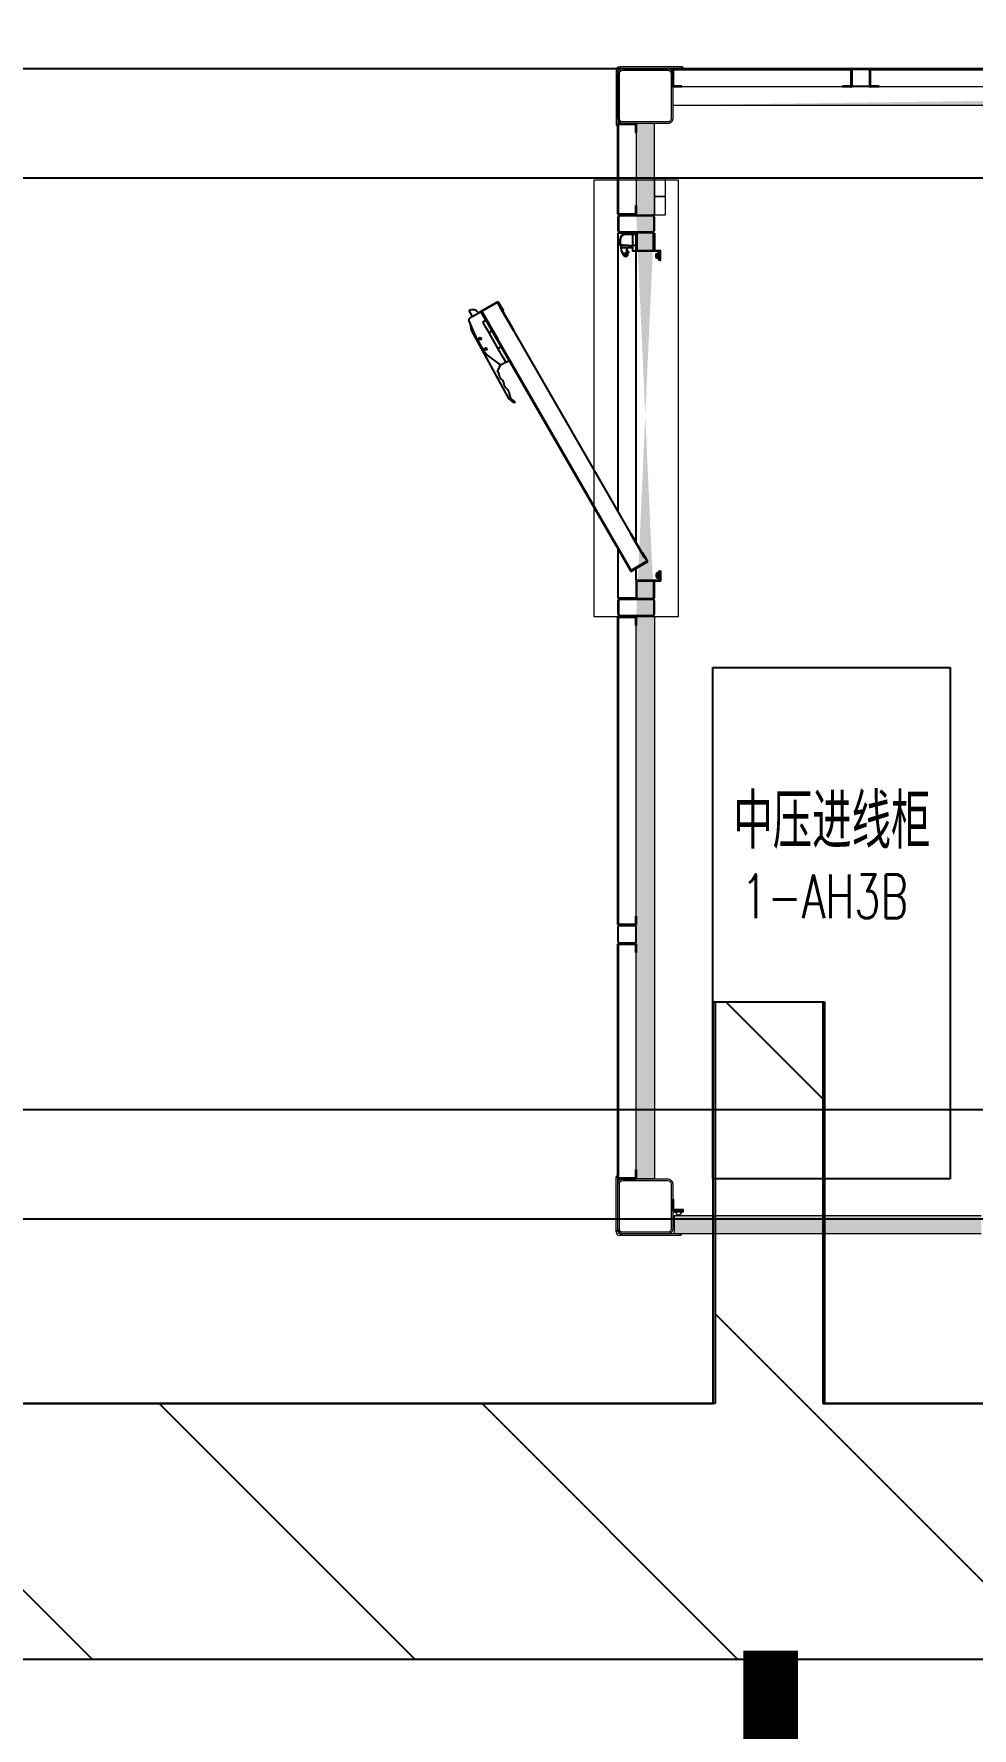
# Model space of a CAD drawing. Extents: x 758840 to 1108724, y -102573 to 143521.
# Drawn here: x 883163 to 885732, y 69139 to 73778 of the extents above; entities that cross this region are included whole.
import ezdxf
from ezdxf.xclip import XClip

# ---------------------------------------------------------------- set-up
doc = ezdxf.new("R2010")
doc.units = 0
doc.header["$LTSCALE"] = 1000
doc.header["$MEASUREMENT"] = 0
for name, color, linetype in [('02电气-设备', 255, 'Continuous'), ('02电气-设备基础', 252, 'Continuous'), ('HATCH', 4, 'Continuous'), ('LWIRE', 1, 'Continuous'), ('电缆沟', 2, 'Continuous'), ('空调标注', 3, 'Continuous'), ('钢盖板', 6, 'Continuous')]:
    doc.layers.add(name, color=color, linetype=linetype)
doc.layers.add('细实线', color=3, linetype='Continuous', lineweight=5)
doc.styles.get("Standard").update_dxf_attribs({"font": 'gbenor.shx', "bigfont": 'gbcbig.shx'})
doc.styles.add('电气文字', font='txtd.shx', dxfattribs={"width": 0.8, "height": 3.5, "bigfont": 'HZTXT.shx'})
pattern_1 = [(315, (-6392441.697, 4851832.664), (28.28427125, 28.28427125), [4.0142, -35.9858]), (315, (-6392462.887, 4851811.474), (28.28427125, 28.28427125), [4.0142, -35.9858]), (135, (-6392429.262, 4851806.713), (-28.28427125, -28.28427125), [4.0142, -35.9858]), (135, (-6392436.936, 4851799.04), (-28.28427125, -28.28427125), [4.0142, -35.9858]), (225, (-6392414.405, 4851812.48), (28.28427125, -28.28427125), [40.0194, 0.0194]), (180, (-6392423.72, 4851806.003), (-28.2842, 28.2842), [3.4144, -53.1542]), (161.56505, (-6392398.85, 4851834.288), (-28.284169758, 28.28429741), [2.244, -87.1988]), (161.56505, (-6392427.134, 4851806.003), (-28.284169758, 28.28429741), [2.244, -87.1988]), (198.43495, (-6392391.177, 4851835.707), (-28.28429741, 28.28416976), [4.488, -84.9548]), (198.43495, (-6392419.46, 4851807.422), (-28.28429741, 28.28416976), [4.488, -84.9548]), (108.43495, (-6392403.817, 4851837.835), (-28.28429741, 28.284169758), [21.3712, -68.0716]), (108.43495, (-6392432.101, 4851809.551), (-28.28429741, 28.284169758), [21.3712, -68.0716]), (161.56505, (-6392413.413, 4851860.948), (-28.284169758, 28.28429741), [2.244, -87.1988]), (161.56505, (-6392441.697, 4851832.664), (-28.284169758, 28.28429741), [2.244, -87.1988]), (180, (-6392443.826, 4851833.374), (-28.2842, 28.2842), [3.4144, -53.1542]), (198.43495, (-6392418.956, 4851861.658), (-28.28429741, 28.28416976), [4.488, -84.9548]), (198.43495, (-6392447.24, 4851833.374), (-28.28429741, 28.28416976), [4.488, -84.9548]), (90, (-6392463.597, 4851813.603), (-28.2842, 28.2842), [3.4144, -53.1542]), (108.43495, (-6392434.603, 4851839.759), (-28.28429741, 28.284169758), [2.244, -87.1988]), (108.43495, (-6392462.887, 4851811.474), (-28.28429741, 28.284169758), [2.244, -87.1988]), (71.56505, (-6392435.313, 4851845.3), (-28.28416976, 28.28429741), [4.488, -84.9548]), (71.56505, (-6392463.597, 4851817.017), (-28.28416976, 28.28429741), [4.488, -84.9548]), (161.56505, (-6392411.49, 4851830.162), (-28.284169758, 28.28429741), [21.3712, -68.0716]), (161.56505, (-6392439.774, 4851801.878), (-28.284169758, 28.28429741), [21.3712, -68.0716]), (90, (-6392436.226, 4851793.496), (-28.2842, 28.2842), [3.4144, -53.1542]), (108.43495, (-6392407.942, 4851825.195), (-28.28429741, 28.284169758), [2.244, -87.1988]), (108.43495, (-6392436.226, 4851796.91), (-28.28429741, 28.284169758), [2.244, -87.1988]), (71.56505, (-6392409.36, 4851817.523), (-28.28416976, 28.28429741), [4.488, -84.9548]), (71.56505, (-6392437.646, 4851789.24), (-28.28416976, 28.28429741), [4.488, -84.9548])]

# ---------------------------------------------------------------- blocks, each defined once
blk = doc.blocks.new('dfgfdgdf')
at = {"lineweight": 15}
h = blk.add_hatch(dxfattribs=at)
h.set_pattern_fill('ANSI35', color=2, scale=0.9)
h.set_pattern_definition([(45, (0, 0), (-4.041115254, 4.041115254), []), (45, (4.041, 0), (-4.041115254, 4.041115254), [7.14375, -1.42875, 0, -1.42875])])
h.paths.add_polyline_path([(1999348.3, 678429.3), (1999331.3, 678429.3, 1)])
blk.add_line((1999352.3, 678432.3), (1999327.3, 678432.3))
at = {"color": 0, "lineweight": 15}
for p, q in [((1999352.3, 678432.3), (1999327.3, 678432.3)), ((1999327.3, 678432.3), (1999327.3, 678429.3)), ((1999327.3, 678429.3), (1999352.3, 678429.3)), ((1999352.3, 678432.3), (1999352.3, 678429.3))]:
    blk.add_line(p, q, dxfattribs=at)
blk.add_arc((1999339.8, 678429.3), 8.49, 180, 360, dxfattribs=at)
blk = doc.blocks.new('332525')
at = {"color": 0, "lineweight": 15}
for p, q in [((1935718.8, 679933.7), (1935745.8, 679933.7)), ((1935718.8, 679930.7), (1935718.8, 679933.7)), ((1935748.8, 679930.7), (1935718.8, 679930.7)), ((1935745.8, 679933.7), (1935745.8, 679960.7)), ((1935745.8, 679960.7), (1935748.8, 679960.7)), ((1935748.8, 679930.7), (1935745.8, 679930.7)), ((1935748.8, 679960.7), (1935748.8, 679930.7)), ((1935748.8, 679933.7), (1935748.8, 679930.7))]:
    blk.add_line(p, q, dxfattribs=at)
blk = doc.blocks.new('BD4-PAL0101-LVPM-04')
at = {"ltscale": 5}
h = blk.add_hatch(dxfattribs=at)
h.set_pattern_fill('隔热材料01', color=8, scale=80, angle=45)
h.set_pattern_definition(pattern_1)
edge = h.paths.add_edge_path()
edge.add_line((1945353.1, 716073.1), (1945353.1, 716023.1))
edge.add_line((1945343.1, 716023.1), (1945343.1, 716073.1))
edge.add_line((1945123.1, 716073.1), (1944307.1, 716073.1))
edge.add_line((1944307.1, 716023.1), (1945123.1, 716023.1))
edge.add_line((1944207.1, 716073.1), (1942443.1, 716073.1))
edge.add_line((1942443.1, 716023.1), (1944207.1, 716023.1))
edge.add_line((1940793.1, 716073.1), (1935597.1, 716073.1))
edge.add_line((1935597.1, 716023.1), (1940793.1, 716023.1))
edge.add_line((1935497.1, 716073.1), (1931947.1, 716073.1))
edge.add_line((1931947.1, 716023.1), (1935497.1, 716023.1))
edge = h.paths.add_edge_path(flags=17)
edge.add_line((1935597.1, 716073.1), (1935597.1, 716023.1))
edge.add_line((1935497.1, 716023.1), (1935497.1, 716073.1))
edge.add_line((1940793.1, 716023.1), (1940793.1, 716073.1))
edge.add_line((1942443.1, 716073.1), (1942443.1, 716023.1))
edge.add_line((1945123.1, 716023.1), (1945123.1, 716073.1))
edge.add_line((1931947.1, 716073.1), (1931947.1, 716023.1))
h = blk.add_hatch(dxfattribs=at)
h.set_pattern_fill('隔热材料01', color=8, scale=80, angle=45)
h.set_pattern_definition(pattern_1)
edge = h.paths.add_edge_path()
edge.add_line((1931897.1, 715723.1), (1931897.1, 715973.1))
edge.add_line((1931847.1, 715973.1), (1931847.1, 715723.1))
edge.add_line((1931897.1, 714623.1), (1931897.1, 713083.1))
edge.add_line((1931847.1, 713083.1), (1931847.1, 714623.1))
h = blk.add_hatch(dxfattribs=at)
h.set_pattern_fill('隔热材料01', color=8, scale=80, angle=45)
h.set_pattern_definition(pattern_1)
h.paths.add_polyline_path([(1944777.6, 712983.1), (1944212.1, 712983.1), (1944212.1, 712933.1), (1944777.6, 712933.1)])
h.paths.add_polyline_path([(1945348.1, 712983.1), (1944782.6, 712983.1), (1944782.6, 712933.1), (1945348.1, 712933.1)])
h.paths.add_polyline_path([(1943209.6, 712933.1), (1944102.1, 712933.1), (1944102.1, 712983.1), (1943209.6, 712983.1)])
h.paths.add_polyline_path([(1942312.1, 712933.1), (1943204.6, 712933.1), (1943204.6, 712983.1), (1942312.1, 712983.1)])
h.paths.add_polyline_path([(1942202.1, 712983.1), (1941309.6, 712983.1), (1941309.6, 712933.1), (1942202.1, 712933.1)])
h.paths.add_polyline_path([(1941304.6, 712933.1), (1941304.6, 712983.1), (1940412.1, 712983.1), (1940412.1, 712933.1)])
h.paths.add_polyline_path([(1939209.6, 712933.1), (1940302.1, 712933.1), (1940302.1, 712983.1), (1939209.6, 712983.1)])
h.paths.add_polyline_path([(1939204.6, 712933.1), (1939204.6, 712983.1), (1938112.1, 712983.1), (1938112.1, 712933.1)])
h.paths.add_polyline_path([(1936804.6, 712933.1), (1938002.1, 712933.1), (1938002.1, 712983.1), (1936804.6, 712983.1)])
h.paths.add_polyline_path([(1936799.6, 712933.1), (1936799.6, 712983.1), (1935602.1, 712983.1), (1935602.1, 712933.1)])
h.paths.add_polyline_path([(1934199.6, 712933.1), (1935492.1, 712933.1), (1935492.1, 712983.1), (1934199.6, 712983.1)])
h.paths.add_polyline_path([(1934194.6, 712933.1), (1934194.6, 712983.1), (1932902.1, 712983.1), (1932902.1, 712933.1)])
h.paths.add_polyline_path([(1932792.1, 712933.1), (1931952.1, 712933.1), (1931952.1, 712983.1), (1932792.1, 712983.1)])
at = {"layer": 'HATCH'}
h = blk.add_hatch(dxfattribs=at)
h.set_pattern_fill('ANSI32', color=256, angle=60)
h.set_pattern_definition([(105, (1634038.448, -347626.31), (-9.200443495, -2.465251405), []), (105, (1634040.693, -347622.422), (-9.200443495, -2.465251405), [])])
h.paths.add_polyline_path([(1931467.6, 715483.1), (1931424.3, 715458.1), (1931468, 715382.4), (1931466.6, 715380.8), (1931421.6, 715458.8), (1931468.3, 715485.8), (1931483.3, 715459.8), (1931481.6, 715458.8), (1931474.6, 715471)])
h = blk.add_hatch(dxfattribs=at)
h.set_pattern_fill('ISO02W100', color=256, scale=0.5, angle=150)
h.set_pattern_definition([(150, (1634038.4478, -347626.3102), (-1.25, -2.1650635095), [6, -1.5])])
h.paths.add_polyline_path([(1931474.6, 715471), (1931481.6, 715458.8), (1931511.6, 715406.8), (1931510.8, 715406.3), (1931473.7, 715470.5)])
h = blk.add_hatch(dxfattribs=at)
h.set_pattern_fill('ANSI32', color=256)
h.set_pattern_definition([(45, (-1083125.269, -267631.145), (-6.73519209, 6.73519209), []), (45, (-1083120.779, -267631.145), (-6.73519209, 6.73519209), [])])
h.paths.add_polyline_path([(1931876.4, 714774.4), (1931833.1, 714749.4), (1931789.4, 714825.1), (1931787.4, 714824.7), (1931832.4, 714746.7), (1931879.2, 714773.7), (1931864.2, 714799.6), (1931862.4, 714798.6), (1931869.4, 714786.5)])
h = blk.add_hatch(dxfattribs=at)
h.set_pattern_fill('ISO02W100', color=256, scale=0.5, angle=90)
h.set_pattern_definition([(90, (-1083125.269, -267631.145), (-2.5, 2e-16), [6, -1.5])])
h.paths.add_polyline_path([(1931869.4, 714786.5), (1931862.4, 714798.6), (1931832.4, 714850.7), (1931831.5, 714850.2), (1931868.6, 714786)])
at = {"linetype": 'ByBlock', "lineweight": 15}
for p, q in [((1931792.1, 716118.1), (1931792.1, 715969.1)), ((1931797.1, 716116.1), (1931792.1, 716116.1)), ((1931973.1, 716128.1), (1931802.1, 716128.1)), ((1931804.1, 716123.1), (1931976.1, 716123.1)), ((1931973.1, 716123.1), (1931973.1, 716128.1)), ((1931797.1, 715969.1), (1931792.1, 715969.1)), ((1931795.1, 715966.1), (1931797.1, 715966.1)), ((1931897.1, 714623.1), (1931797.1, 714623.1)), ((1931795.1, 713092.1), (1931797.1, 713092.1)), ((1931792.1, 712938.1), (1931792.1, 713089.1)), ((1931797.1, 713089.1), (1931792.1, 713089.1)), ((1931952.1, 712983.1), (1932792.1, 712983.1)), ((1931952.1, 712933.1), (1931952.1, 712983.1)), ((1931797.1, 712940.1), (1931792.1, 712940.1)), ((1931967.1, 712928.1), (1931802.1, 712928.1)), ((1931804.1, 712933.1), (1931804.1, 712928.1)), ((1932792.1, 712933.1), (1931952.1, 712933.1)), ((1931967.1, 712933.1), (1931967.1, 712928.1))]:
    blk.add_line(p, q, dxfattribs=at)
at = {"linetype": 'Continuous', "lineweight": 25}
for p, q in [((1931947.1, 716120.9), (1931947.1, 716075.3)), ((1931947.1, 716075.3), (1931947.1, 716120.9)), ((1931949.1, 716075.3), (1931949.1, 716120.9)), ((1931949.3, 716123.1), (1932434.9, 716123.1)), ((1931949.3, 716121.1), (1932434.9, 716121.1)), ((1932435.1, 716120.9), (1932435.1, 716075.3)), ((1932437.1, 716120.9), (1932437.1, 716075.3)), ((1932487.1, 716120.9), (1932487.1, 716075.3)), ((1932487.1, 716075.3), (1932487.1, 716120.9)), ((1932489.1, 716075.3), (1932489.1, 716120.9)), ((1932489.3, 716123.1), (1932944.9, 716123.1)), ((1932489.3, 716121.1), (1932944.9, 716121.1)), ((1931972.1, 716075.1), (1931949.3, 716075.1)), ((1931972.1, 716073.1), (1931949.3, 716073.1)), ((1931972.1, 716075.1), (1931972.1, 716073.1)), ((1932434.9, 716075.1), (1932412.1, 716075.1)), ((1932412.1, 716075.1), (1932412.1, 716073.1)), ((1932434.9, 716073.1), (1932412.1, 716073.1)), ((1932512.1, 716075.1), (1932489.3, 716075.1)), ((1932512.1, 716073.1), (1932489.3, 716073.1)), ((1932512.1, 716075.1), (1932512.1, 716073.1)), ((1931797.1, 715725.3), (1931797.1, 715970.9)), ((1931799.1, 715725.3), (1931799.1, 715970.9)), ((1931799.3, 715973.1), (1931844.9, 715973.1)), ((1931799.3, 715971.1), (1931844.9, 715971.1)), ((1931845.1, 715970.9), (1931845.1, 715948.1)), ((1931847.1, 715970.9), (1931847.1, 715948.1)), ((1931845.1, 715948.1), (1931847.1, 715948.1)), ((1931845.1, 715748.1), (1931847.1, 715748.1)), ((1931845.1, 715748.1), (1931845.1, 715725.3)), ((1931847.1, 715748.1), (1931847.1, 715725.3)), ((1931844.9, 715725.1), (1931799.3, 715725.1)), ((1931799.3, 715723.1), (1931844.9, 715723.1)), ((1931844.9, 715723.1), (1931799.3, 715723.1)), ((1931388.9, 715460.5), (1931398.3, 715444.3)), ((1931421.6, 715458.8), (1931415.2, 715454.8)), ((1931421.6, 715458.8), (1931422, 715458)), ((1931422, 715458), (1931422.1, 715458)), ((1931435.7, 715434.4), (1931422.1, 715458)), ((1931407.6, 715389.4), (1931388.8, 715434.4)), ((1931390.3, 715439.3), (1931398.3, 715444.3)), ((1931395.1, 715411.9), (1931393, 715424.3)), ((1931432.8, 715419.3), (1931427.7, 715428.3)), ((1931427.9, 715429.9), (1931435.7, 715434.4)), ((1931434.4, 715416.6), (1931432.8, 715419.3)), ((1931443.2, 715401.3), (1931434.4, 715416.6)), ((1931435.7, 715434.4), (1931441.1, 715424.9)), ((1931441.1, 715424.9), (1931443, 715421.6)), ((1931443, 715421.6), (1931452.4, 715405.4)), ((1931497.3, 715221.9), (1931397.2, 715405.4)), ((1931398.8, 715402.6), (1931398.6, 715402.5)), ((1931407, 715387.1), (1931407.2, 715387.2)), ((1931431.4, 715347.7), (1931409.3, 715386)), ((1931469.2, 715356.2), (1931443.2, 715401.3)), ((1931444.6, 715400.9), (1931452.4, 715405.4)), ((1931452.4, 715405.4), (1931477.4, 715362.1)), ((1931475.9, 715312.1), (1931436.7, 715341.8)), ((1931483, 715332.3), (1931469.2, 715356.2)), ((1931469.6, 715357.6), (1931477.4, 715362.1)), ((1931490.6, 715319.9), (1931476.9, 715312.6)), ((1931477.4, 715362.1), (1931491.7, 715337.3)), ((1931484.6, 715329.7), (1931483, 715332.3)), ((1931489.8, 715320.5), (1931484.6, 715329.7)), ((1931491.4, 715319.9), (1931499.1, 715324.4)), ((1931491.7, 715337.3), (1931493.6, 715334)), ((1931493.6, 715334), (1931499.1, 715324.4)), ((1931474.1, 715309.7), (1931467.6, 715295.6)), ((1931471.1, 715289.2), (1931467.6, 715295.6)), ((1931474, 715312.3), (1931472.9, 715314.3)), ((1931506.4, 715212.6), (1931512.7, 715208.9)), ((1931510.9, 715214.7), (1931515.5, 715210.4)), ((1931512.7, 715208.9), (1931515.5, 715210.4)), ((1931799.3, 714623.1), (1931844.9, 714623.1)), ((1931797.1, 713780.3), (1931797.1, 714620.9)), ((1931799.1, 713780.3), (1931799.1, 714620.9)), ((1931799.3, 714621.1), (1931844.9, 714621.1)), ((1931845.1, 714620.9), (1931845.1, 714598.1)), ((1931845.1, 714598.1), (1931847.1, 714598.1)), ((1931847.1, 714620.9), (1931847.1, 714598.1)), ((1931845.1, 713803.1), (1931847.1, 713803.1)), ((1931845.1, 713803.1), (1931845.1, 713780.3)), ((1931847.1, 713803.1), (1931847.1, 713780.3)), ((1931844.9, 713780.1), (1931799.3, 713780.1)), ((1931799.3, 713778.1), (1931844.9, 713778.1)), ((1931844.9, 713778.1), (1931799.3, 713778.1)), ((1931797.1, 713085.3), (1931797.1, 713725.9)), ((1931799.1, 713085.3), (1931799.1, 713725.9)), ((1931799.3, 713728.1), (1931844.9, 713728.1)), ((1931799.3, 713726.1), (1931844.9, 713726.1)), ((1931845.1, 713725.9), (1931845.1, 713703.1)), ((1931845.1, 713703.1), (1931847.1, 713703.1)), ((1931847.1, 713725.9), (1931847.1, 713703.1)), ((1931845.1, 713108.1), (1931847.1, 713108.1)), ((1931845.1, 713108.1), (1931845.1, 713085.3)), ((1931847.1, 713108.1), (1931847.1, 713085.3)), ((1931844.9, 713085.1), (1931799.3, 713085.1)), ((1931799.3, 713083.1), (1931844.9, 713083.1)), ((1931844.9, 713083.1), (1931799.3, 713083.1))]:
    blk.add_line(p, q, dxfattribs=at)
at = {"lineweight": 15}
for p, q in [((1935497.1, 716073.1), (1931947.1, 716073.1)), ((1931947.1, 716073.1), (1931947.1, 716023.1)), ((1931947.1, 716023.1), (1935497.1, 716023.1)), ((1931897.1, 715973.1), (1931847.1, 715973.1)), ((1931847.1, 715973.1), (1931847.1, 715723.1)), ((1931897.1, 715723.1), (1931897.1, 715973.1)), ((1931963.3, 715817.6), (1931730.8, 715817.6)), ((1931730.8, 715817.6), (1931730.8, 714623.1)), ((1931963.3, 714623.1), (1931963.3, 715817.6)), ((1931847.1, 715723.1), (1931897.1, 715723.1)), ((1931847, 715673.1), (1931847, 715623.1)), ((1931850, 715673.1), (1931850, 715626.1)), ((1931847, 715623.1), (1931912, 715623.1)), ((1931850, 715626.1), (1931915, 715626.1)), ((1931912, 715623.1), (1931912, 715598.1)), ((1931912, 715598.1), (1931915, 715598.1)), ((1931915, 715598.1), (1931915, 715626.1)), ((1931847, 714673.1), (1931847, 714723.1)), ((1931847, 714723.1), (1931912, 714723.1)), ((1931850, 714673.1), (1931850, 714720.1)), ((1931850, 714720.1), (1931915, 714720.1)), ((1931912, 714723.1), (1931912, 714748.1)), ((1931912, 714748.1), (1931915, 714748.1)), ((1931915, 714748.1), (1931915, 714720.1)), ((1931730.8, 714623.1), (1931963.3, 714623.1)), ((1931847.1, 713083.1), (1931847.1, 714623.1)), ((1931847.1, 714623.1), (1931897.1, 714623.1)), ((1931897.1, 714623.1), (1931897.1, 713083.1)), ((1931797.1, 712940.1), (1931797.1, 713092.1)), ((1931897.1, 713083.1), (1931847.1, 713083.1)), ((1931947.1, 712996.6), (1931974.1, 712996.6)), ((1931974.1, 712996.6), (1931947.1, 712996.6)), ((1931947.1, 712996.6), (1931947.1, 712993.6)), ((1931947.1, 712993.6), (1931977.1, 712993.6)), ((1931977.1, 712993.6), (1931977.1, 712996.6))]:
    blk.add_line(p, q, dxfattribs=at)
at = {"lineweight": -3}
for p, q in [((1931847, 715673.1), (1931797, 715673.1)), ((1931797, 715673.1), (1931797, 714912)), ((1931847, 714823.4), (1931847, 715623.1)), ((1931797, 714808), (1931797, 714673.1)), ((1931847, 714723.1), (1931847, 714755.1)), ((1931847, 714673.1), (1931797.1, 714673.1))]:
    blk.add_line(p, q, dxfattribs=at)
at = {"linetype": 'Continuous'}
for p, q in [((1931803.5, 715639.6), (1931803.5, 715656.1)), ((1931803.5, 715656.1), (1931804, 715656.1)), ((1931804, 715639.6), (1931804, 715656.1)), ((1931817.5, 715670.1), (1931817.5, 715669.6)), ((1931817.5, 715670.1), (1931847, 715670.1)), ((1931817.5, 715669.6), (1931837.5, 715669.6)), ((1931837, 715670.1), (1931837, 715634.8)), ((1931837.5, 715623.6), (1931837.5, 715669.5)), ((1931838, 715670.1), (1931838, 715669.8)), ((1931838, 715623.1), (1931838, 715669.8)), ((1931838, 715669.8), (1931847, 715669.8)), ((1931847, 715623.1), (1931847, 715670.1)), ((1931803.5, 715639.6), (1931804, 715639.6)), ((1931804, 715639.1), (1931804, 715639.6)), ((1931805.1, 715639.1), (1931805.1, 715632.2)), ((1931837.4, 715632.2), (1931805.1, 715632.2)), ((1931805.6, 715632.5), (1931805.6, 715639.1)), ((1931829.9, 715632.7), (1931813.3, 715632.7)), ((1931816.3, 715612.7), (1931816, 715612.3)), ((1931821.7, 715615.7), (1931821.7, 715632.2)), ((1931821.7, 715615.7), (1931822.2, 715615.7)), ((1931822.2, 715615.7), (1931822.2, 715632.7)), ((1931832.3, 715637.8), (1931832.2, 715637.3)), ((1931837.5, 715634.8), (1931837, 715634.8)), ((1931838, 715639.4), (1931847, 715639.4)), ((1931847, 715623.1), (1931838, 715623.1))]:
    blk.add_line(p, q, dxfattribs=at)
for p, q in [((1931848.5, 715673.1), (1931847, 715673.1)), ((1931421.6, 715458.8), (1931468.3, 715485.8)), ((1931466.6, 715380.8), (1931421.6, 715458.8)), ((1931499.1, 715324.4), (1931421.6, 715458.8)), ((1931467.6, 715483.1), (1931424.3, 715458.1)), ((1931424.3, 715458.1), (1931468, 715382.4)), ((1931481.6, 715458.8), (1931467.6, 715483.1)), ((1931468.3, 715485.8), (1931483.3, 715459.8)), ((1931836.1, 714844.2), (1931474.6, 715471)), ((1931483.3, 715459.8), (1931481.6, 715458.8)), ((1931466.6, 715380.8), (1931468, 715382.4)), ((1931466.6, 715380.8), (1931791.1, 714818.2)), ((1931792.8, 714819.2), (1931468, 715382.4)), ((1931510.8, 715406.3), (1931511.6, 715406.8)), ((1931510.8, 715406.3), (1931835.3, 714843.7)), ((1931787.4, 714824.7), (1931789.4, 714825.1)), ((1931787.4, 714824.7), (1931789.4, 714825.1)), ((1931787.4, 714824.7), (1931832.4, 714746.7)), ((1931833.1, 714749.4), (1931789.4, 714825.1)), ((1931831.5, 714850.2), (1931832.4, 714850.7)), ((1931831.5, 714850.2), (1931832.4, 714850.7)), ((1931832.4, 714746.7), (1931879.2, 714773.7)), ((1931876.4, 714774.4), (1931833.1, 714749.4)), ((1931864.2, 714799.6), (1931862.4, 714798.6)), ((1931862.4, 714798.6), (1931876.4, 714774.4)), ((1931879.2, 714773.7), (1931864.2, 714799.6)), ((1931850, 714673.1), (1931847, 714673.1))]:
    blk.add_line(p, q)
at = {"linetype": 'Continuous', "lineweight": 15}
for p, q in [((1931874.6, 714622.6), (1931874.6, 714622.6)), ((1931896.8, 714577.7), (1931896.8, 714577.7)), ((1931848.2, 713764.1), (1931848.2, 713764.1)), ((1932764.2, 712934.1), (1932764.2, 712934.1))]:
    blk.add_line(p, q, dxfattribs=at)
at = {"lineweight": 15}
for points in [[(1931927.1, 715823.1), (1931897.1, 715823.1), (1931897.1, 715773.1), (1931927.1, 715773.1)], [(1931927.1, 715773.1), (1931897.1, 715773.1), (1931897.1, 715723.1), (1931927.1, 715723.1)]]:
    blk.add_lwpolyline(points, close=True, dxfattribs=at)
for points in [[(1931897, 715673.1), (1931897, 715626.1), (1931894.3, 715626.1), (1931894.3, 715673.1)], [(1931897, 714673.1), (1931897, 714720.1), (1931894.3, 714720.1), (1931894.3, 714673.1)]]:
    blk.add_lwpolyline(points, close=True)
at = {"linetype": 'Continuous', "lineweight": 25, "flags": 128}
for points in [[(1931398.3, 715444.3), (1931398.4, 715444.3), (1931398.7, 715444.5), (1931399.2, 715444.8), (1931399.9, 715445.2), (1931400.8, 715445.7), (1931401.8, 715446.3), (1931403.1, 715447), (1931404.4, 715447.8), (1931406, 715448.7), (1931407.7, 715449.7), (1931409.5, 715450.7), (1931411.4, 715451.8), (1931413.4, 715453), (1931415.5, 715454.2), (1931417.6, 715455.4), (1931419.8, 715456.7), (1931422, 715458)], [(1931407, 715387.1), (1931406.9, 715387.2), (1931406.8, 715387.6), (1931406.5, 715388.1), (1931406.1, 715388.8), (1931405.6, 715389.6), (1931405.1, 715390.6), (1931404.5, 715391.7), (1931403.8, 715392.9), (1931403.1, 715394.2), (1931402.4, 715395.5), (1931401.8, 715396.7), (1931401.1, 715397.9), (1931400.5, 715399), (1931399.9, 715400), (1931399.5, 715400.9), (1931399.1, 715401.6), (1931398.8, 715402.1), (1931398.7, 715402.4), (1931398.6, 715402.5), (1931398.6, 715402.5)], [(1931476.9, 715312.6), (1931476.7, 715312.5), (1931476.5, 715312.4), (1931476.4, 715312.3), (1931476.2, 715312.2), (1931476.1, 715312.1), (1931476, 715312.1), (1931476, 715312.1), (1931475.9, 715312.1)]]:
    blk.add_lwpolyline(points, dxfattribs=at)
for points in [[(1931511.6, 715406.8), (1931474.6, 715471), (1931473.7, 715470.5), (1931510.8, 715406.3)], [(1931832.4, 714850.7), (1931869.4, 714786.5), (1931868.6, 714786), (1931831.5, 714850.2)]]:
    blk.add_lwpolyline(points)
at = {"linetype": 'Continuous'}
for radius in [3.25, 1.75]:
    blk.add_circle((1931818.1, 715615.7), radius, dxfattribs=at)
blk.add_circle((1931824.6, 715621.4), 1.99)
at = {"linetype": 'Continuous', "lineweight": 25}
for centre in [(1931419.2, 715383.6), (1931435.2, 715355.8)]:
    blk.add_circle(centre, 3, dxfattribs=at)
at = {"linetype": 'ByBlock', "lineweight": 15}
for centre, radius, start, end in [((1931802.1, 716118.1), 10, 90, 180), ((1931804.1, 716116.1), 7, 90, 180), ((1931973.1, 716125.1), 3, 0, 90), ((1931795.1, 715969.1), 3, 180, 270), ((1931795.1, 713089.1), 3, 90, 180), ((1931802.1, 712938.1), 10, 180, 270), ((1931804.1, 712940.1), 7, 180, 270), ((1931967.1, 712931.1), 3, 270, 0)]:
    blk.add_arc(centre, radius, start, end, dxfattribs=at)
at = {"linetype": 'Continuous', "lineweight": 25}
for centre, radius, start, end in [((1931949.3, 716120.9), 2.2, 90, 180), ((1931949.3, 716120.9), 0.2, 90, 180), ((1932434.9, 716120.9), 2.2, 0, 90), ((1932434.9, 716120.9), 0.2, 0, 90), ((1932489.3, 716120.9), 2.2, 90, 180), ((1932489.3, 716120.9), 0.2, 90, 180), ((1931949.3, 716075.3), 2.2, 180, 270), ((1931949.3, 716075.3), 0.2, 180, 270), ((1932434.9, 716075.3), 0.2, 270, 0), ((1932434.9, 716075.3), 2.2, 270, 0), ((1932489.3, 716075.3), 2.2, 180, 270), ((1932489.3, 716075.3), 0.2, 180, 270), ((1931799.3, 715970.9), 2.2, 90, 180), ((1931799.3, 715970.9), 0.2, 90, 180), ((1931844.9, 715970.9), 2.2, 0, 90), ((1931844.9, 715970.9), 0.2, 0, 90), ((1931799.3, 715725.3), 2.2, 180, 270), ((1931799.3, 715725.3), 0.2, 180, 270), ((1931844.9, 715725.3), 0.2, 270, 0), ((1931844.9, 715725.3), 2.2, 270, 0), ((1931398.9, 715443.2), 20, 35.6951, 119.9999), ((1931392.5, 715435.9), 4, 121.9999, 202.7467), ((1931414.9, 715414.9), 20, 188.5112, 190.4112), ((1931435.3, 715401), 30, 202.7467, 209.9999), ((1931444.1, 715401.8), 1, 209.9935, 299.9935), ((1931448.7, 715357.7), 20, 209.9999, 232.8925), ((1931470.1, 715356.7), 1, 119.9935, 209.9935), ((1931471.4, 715310.9), 3, 335.366, 28.1526), ((1931519.2, 715234.1), 25, 224.8765, 239.298), ((1931799.3, 714620.9), 2.2, 90, 180), ((1931844.9, 714620.9), 2.2, 0, 90), ((1931799.3, 714620.9), 0.2, 90, 180), ((1931844.9, 714620.9), 0.2, 0, 90), ((1931799.3, 713780.3), 2.2, 180, 270), ((1931799.3, 713780.3), 0.2, 180, 270), ((1931844.9, 713780.3), 0.2, 270, 0), ((1931844.9, 713780.3), 2.2, 270, 0), ((1931799.3, 713725.9), 2.2, 90, 180), ((1931799.3, 713725.9), 0.2, 90, 180), ((1931844.9, 713725.9), 2.2, 0, 90), ((1931844.9, 713725.9), 0.2, 0, 90), ((1931799.3, 713085.3), 2.2, 180, 270), ((1931799.3, 713085.3), 0.2, 180, 270), ((1931844.9, 713085.3), 0.2, 270, 0), ((1931844.9, 713085.3), 2.2, 270, 0)]:
    blk.add_arc(centre, radius, start, end, dxfattribs=at)
at = {"linetype": 'Continuous'}
for centre, radius, start, end in [((1931817.5, 715656.1), 14, 90, 180), ((1931817.5, 715656.1), 13.5, 90, 180), ((1931838, 715669.6), 0.5, 90.0307, 180.0307), ((1931831, 715669.5), 6.52, 359.9998, 0.7102), ((1931834.7, 715669.8), 3.26, 359.9989, 1.4196), ((1931804, 715639.6), 0.5, 180, 269.877), ((1931803.5, 715406.6), 232.9, 82.8973, 89.877), ((1931803.5, 715406.6), 232.4, 82.8973, 89.877), ((1931828.7, 715632.2), 23.6, 180, 237.6083), ((1931828.7, 715632.2), 23.1, 180, 237.6083), ((1931818.1, 715615.7), 6.5, 177.5273, 50.7667), ((1931818.1, 715615.7), 6, 181.7783, 46.7896), ((1931818.2, 715615.7), 4, 237.6083, 0), ((1931818.2, 715615.7), 3.5, 237.6083, 0), ((1931831.5, 715631.4), 6, 0, 82.8973), ((1931831.5, 715631.4), 6.5, 32.2064, 82.8973), ((1931825.2, 715631.2), 12.3, 6.639, 8.0783), ((1931825.5, 715631.3), 12, 6.1504, 6.6338), ((1931838, 715623.6), 0.5, 180, 270)]:
    blk.add_arc(centre, radius, start, end, dxfattribs=at)
at = {"lineweight": 15}
blk.add_arc((1931963.6, 712993.6), 8.49, 180, 0, dxfattribs=at)
at = {"linetype": 'Continuous', "lineweight": 25}
for centre, major_axis, ratio, start_param, end_param in [((1931428.5, 715428.8), (-0.65, 1.12), 0.770402, 0, 1.570796), ((1931490.7, 715321), (-0.65, 1.13), 0.766044, 1.570796, 2.407056), ((1931490.7, 715321), (-0.65, 1.13), 0.766044, 2.407056, 3.141593)]:
    blk.add_ellipse(centre, major_axis=major_axis, ratio=ratio, start_param=start_param, end_param=end_param, dxfattribs=at)
at = {"linetype": 'Continuous'}
for points, knots in [([(1931837.5, 715669.5), (1931837.5, 715669.5), (1931837.5, 715669.6), (1931837.5, 715669.6), (1931837.6, 715669.6), (1931837.7, 715669.7), (1931837.8, 715669.7), (1931837.9, 715669.8), (1931838, 715669.8)], [0, 0, 0, 0, 0.080311, 0.16989, 0.274034, 0.394487, 0.679099, 1, 1, 1, 1]), ([(1931837.5, 715669.6), (1931837.5, 715669.7), (1931837.6, 715669.7), (1931837.7, 715669.8), (1931837.8, 715669.8), (1931837.9, 715669.8), (1931838, 715669.8)], [0, 0, 0, 0, 0.389192, 0.527509, 0.678026, 1, 1, 1, 1]), ([(1931813.3, 715632.7), (1931813.3, 715632.7), (1931813.2, 715632.7), (1931813.1, 715632.7), (1931813, 715632.7), (1931813, 715632.7), (1931812.9, 715632.7), (1931812.8, 715632.7), (1931812.8, 715632.7), (1931812.8, 715632.6), (1931812.8, 715632.6), (1931812.8, 715632.6)], [0, 0, 0, 0, 0.193349, 0.37967, 0.551242, 0.701751, 0.82558, 0.91801, 0.975918, 0.991706, 1, 1, 1, 1]), ([(1931813.3, 715632.5), (1931813.2, 715632.5), (1931813.1, 715632.5), (1931813, 715632.4), (1931812.9, 715632.4), (1931812.8, 715632.3), (1931812.8, 715632.3), (1931812.8, 715632.2), (1931812.8, 715632.2)], [0, 0, 0, 0, 0.318418, 0.601539, 0.722113, 0.826859, 0.917754, 1, 1, 1, 1]), ([(1931813.3, 715632.2), (1931813.3, 715632.2), (1931813.3, 715632.2), (1931813.3, 715632.2), (1931813.3, 715632.2), (1931813.3, 715632.2), (1931813.3, 715632.3), (1931813.3, 715632.3), (1931813.3, 715632.3), (1931813.3, 715632.4), (1931813.3, 715632.4), (1931813.3, 715632.5)], [0, 0, 0, 0, 0.004306, 0.017161, 0.038493, 0.068226, 0.152399, 0.268094, 0.413401, 0.585904, 1, 1, 1, 1]), ([(1931837, 715634.8), (1931837, 715634.7), (1931837.2, 715634.1), (1931837.3, 715633.4), (1931837.4, 715633)], [0, 0, 0, 0, 0.25148, 1, 1, 1, 1]), ([(1931837.5, 715639.2), (1931837.5, 715639.2), (1931837.5, 715639.2), (1931837.5, 715639.3), (1931837.6, 715639.3), (1931837.7, 715639.4), (1931837.8, 715639.4), (1931837.9, 715639.4), (1931838, 715639.4)], [0, 0, 0, 0, 0.080311, 0.16989, 0.274034, 0.394487, 0.679099, 1, 1, 1, 1])]:
    blk.add_open_spline(points, degree=3, knots=knots, dxfattribs=at)
at = {"linetype": 'Continuous', "lineweight": 25}
for points, knots in [([(1931397.2, 715405.4), (1931397.2, 715405.4), (1931397.2, 715405.4), (1931397.2, 715405.5), (1931397.2, 715405.5), (1931397.2, 715405.5), (1931397.1, 715405.7), (1931396.7, 715406.4), (1931396.2, 715407.7), (1931395.6, 715409.4), (1931395.3, 715410.7), (1931395.2, 715411.3)], [0, 0, 0, 0, 0.000472, 0.001102, 0.002314, 0.007063, 0.025853, 0.100787, 0.400751, 0.698075, 1, 1, 1, 1]), ([(1931479.7, 715271.4), (1931478.9, 715271.9), (1931477.4, 715273.1), (1931475.5, 715275.2), (1931474.1, 715277.7), (1931473.2, 715280.5), (1931472.6, 715283.4), (1931472, 715286.3), (1931471.4, 715288.2), (1931471.1, 715289.2)], [0, 0, 0, 0, 0.139985, 0.280152, 0.420261, 0.56011, 0.706673, 0.853191, 1, 1, 1, 1]), ([(1931479.7, 715271.4), (1931480.1, 715271), (1931480.8, 715270.5), (1931481.4, 715269.8), (1931481.6, 715269.4), (1931481.8, 715269.2), (1931481.9, 715269), (1931481.9, 715268.9), (1931482, 715268.8), (1931482, 715268.8), (1931482, 715268.7), (1931482, 715268.7), (1931482, 715268.7), (1931482, 715268.7), (1931482, 715268.7)], [0, 0, 0, 0, 0.481251, 0.653153, 0.771122, 0.850158, 0.902214, 0.93624, 0.958507, 0.973197, 0.986566, 0.992393, 0.997095, 1, 1, 1, 1]), ([(1931482, 715268.7), (1931482, 715268.7), (1931482.5, 715267.6), (1931483.3, 715265.4), (1931484.1, 715261.7), (1931484.8, 715258.4), (1931485.7, 715255.7), (1931486.5, 715253.8), (1931487.6, 715252.2), (1931489.1, 715250.2), (1931491.4, 715247.7), (1931494.2, 715245), (1931495.8, 715242.8), (1931496.4, 715241.8)], [0, 0, 0, 0, 0.000002, 0.113086, 0.227962, 0.36482, 0.434206, 0.503485, 0.562184, 0.620942, 0.741073, 0.888612, 1, 1, 1, 1]), ([(1931496.4, 715241.8), (1931496.4, 715241.8), (1931496.4, 715241.8), (1931496.4, 715241.8), (1931496.5, 715241.7), (1931496.6, 715241.4), (1931496.9, 715240.8), (1931497.2, 715240.3), (1931497.4, 715240)], [0, 0, 0, 0, 0.010373, 0.023976, 0.049157, 0.137104, 0.561008, 1, 1, 1, 1]), ([(1931497.4, 715240), (1931497.6, 715239.4), (1931498.2, 715238.1), (1931498.6, 715236.7), (1931498.8, 715236)], [0, 0, 0, 0, 0.458562, 1, 1, 1, 1]), ([(1931498.8, 715236), (1931499.1, 715234.8), (1931499.7, 715232.5), (1931500.4, 715229.1), (1931501.3, 715225.7), (1931502.4, 715222.7), (1931503.9, 715220.1), (1931505.7, 715217.9), (1931508, 715216.1), (1931509.9, 715215.2), (1931510.9, 715214.7)], [0, 0, 0, 0, 0.13747, 0.275749, 0.412596, 0.54685, 0.651576, 0.758535, 0.872548, 1, 1, 1, 1]), ([(1931501.5, 715216.4), (1931501, 715216.9), (1931500.2, 715217.8), (1931499.2, 715219), (1931498.5, 715220), (1931498.1, 715220.6), (1931497.8, 715221.1), (1931497.7, 715221.4), (1931497.5, 715221.6), (1931497.5, 715221.7), (1931497.4, 715221.8), (1931497.4, 715221.8), (1931497.4, 715221.9), (1931497.3, 715221.9), (1931497.3, 715221.9), (1931497.3, 715221.9), (1931497.3, 715221.9), (1931497.3, 715221.9), (1931497.3, 715221.9), (1931497.3, 715221.9), (1931497.3, 715221.9), (1931497.3, 715221.9)], [0, 0, 0, 0, 0.285647, 0.520422, 0.679606, 0.786579, 0.858077, 0.905671, 0.937287, 0.958261, 0.972173, 0.981413, 0.987557, 0.991654, 0.994395, 0.996239, 0.997498, 0.998734, 0.999252, 0.999693, 1, 1, 1, 1])]:
    blk.add_open_spline(points, degree=3, knots=knots, dxfattribs=at)
at = {"layer": '02电气-设备', "color": 5, "ltscale": 5}
for p, q in [((1932057.1, 713083.1, 0), (1932057.1, 714483.1, 0)), ((1932057.1, 714483.1, 0), (1932707.1, 714483.1, 0)), ((1932707.1, 714483.1, 0), (1932707.1, 713083.1, 0)), ((1932707.1, 713083.1, 0), (1932057.1, 713083.1, 0))]:
    blk.add_line(p, q, dxfattribs=at)
at = {"layer": '空调标注', "linetype": 'ByBlock', "lineweight": 15}
for p, q in [((1931797.1, 716116.1), (1931797.1, 715966.1)), ((1931804.1, 716123.1), (1931804.1, 716128.1)), ((1931976.1, 716125.1), (1931976.1, 716123.1)), ((1931804.1, 712933.1), (1931809.7, 712933.1)), ((1931970.1, 712933.1), (1931934.5, 712933.1)), ((1931970.1, 712931.1), (1931970.1, 712933.1))]:
    blk.add_line(p, q, dxfattribs=at)
at = {"layer": '细实线', "lineweight": 15}
for p, q in [((1932437.1, 716077.1), (1932437.1, 716119.1)), ((1932439.1, 716077.1), (1932439.1, 716119.1)), ((1932441.1, 716123.1), (1932483.1, 716123.1)), ((1932441.1, 716121.1), (1932483.1, 716121.1)), ((1932485.1, 716119.1), (1932485.1, 716077.1)), ((1932487.1, 716119.1), (1932487.1, 716077.1)), ((1932483.1, 716075.1), (1932441.1, 716075.1)), ((1932483.1, 716073.1), (1932441.1, 716073.1)), ((1931797.1, 713732.1), (1931797.1, 713774.1)), ((1931799.1, 713732.1), (1931799.1, 713774.1)), ((1931801.1, 713778.1), (1931843.1, 713778.1)), ((1931801.1, 713776.1), (1931843.1, 713776.1)), ((1931845.1, 713774.1), (1931845.1, 713732.1)), ((1931847.1, 713774.1), (1931847.1, 713732.1)), ((1931843.1, 713730.1), (1931801.1, 713730.1)), ((1931843.1, 713728.1), (1931801.1, 713728.1))]:
    blk.add_line(p, q, dxfattribs=at)
at = {"layer": '细实线', "linetype": 'ByBlock', "lineweight": 15}
for p, q in [((1931797.1, 715679.1), (1931797.1, 715717.1)), ((1931800.1, 715679.1), (1931800.1, 715717.1)), ((1931803.1, 715723.1), (1931891.1, 715723.1)), ((1931803.1, 715720.1), (1931891.1, 715720.1)), ((1931894.1, 715717.1), (1931894.1, 715679.1)), ((1931897.1, 715717.1), (1931897.1, 715679.1)), ((1931891.1, 715676.1), (1931803.1, 715676.1)), ((1931891.1, 715673.1), (1931803.1, 715673.1)), ((1931803.1, 714673.1), (1931891.1, 714673.1)), ((1931803.1, 714670.1), (1931891.1, 714670.1)), ((1931797.1, 714629.1), (1931797.1, 714667.1)), ((1931800.1, 714629.1), (1931800.1, 714667.1)), ((1931891.1, 714626.1), (1931803.1, 714626.1)), ((1931891.1, 714623.1), (1931803.1, 714623.1)), ((1931894.1, 714667.1), (1931894.1, 714629.1)), ((1931897.1, 714667.1), (1931897.1, 714629.1))]:
    blk.add_line(p, q, dxfattribs=at)
at = {"layer": '细实线', "lineweight": 15}
for points in [[(1931934.1, 715973.1), (1931810.1, 715973.1, -0.414214), (1931797.1, 715986.1), (1931797.1, 716110.1, -0.414214), (1931810.1, 716123.1), (1931934.1, 716123.1, -0.414214), (1931947.1, 716110.1), (1931947.1, 715986.1, -0.414214)], [(1931934.1, 715977.1), (1931810.1, 715977.1, -0.414214), (1931801.1, 715986.1), (1931801.1, 716110.1, -0.414214), (1931810.1, 716119.1), (1931934.1, 716119.1, -0.414214), (1931943.1, 716110.1), (1931943.1, 715986.1, -0.414214)], [(1931934.1, 712933.1), (1931810.1, 712933.1, -0.414214), (1931797.1, 712946.1), (1931797.1, 713070.1, -0.414214), (1931810.1, 713083.1), (1931934.1, 713083.1, -0.414214), (1931947.1, 713070.1), (1931947.1, 712946.1, -0.414214)], [(1931934.1, 712937.1), (1931810.1, 712937.1, -0.414214), (1931801.1, 712946.1), (1931801.1, 713070.1, -0.414214), (1931810.1, 713079.1), (1931934.1, 713079.1, -0.414214), (1931943.1, 713070.1), (1931943.1, 712946.1, -0.414214)]]:
    blk.add_lwpolyline(points, format="xyb", close=True, dxfattribs=at)
for centre, radius, start, end in [((1932441.1, 716119.1), 4, 90, 180), ((1932441.1, 716119.1), 2, 90, 180), ((1932483.1, 716119.1), 4, 0, 90), ((1932483.1, 716119.1), 2, 0, 90), ((1932441.1, 716077.1), 4, 180, 270), ((1932441.1, 716077.1), 2, 180, 270), ((1932483.1, 716077.1), 2, 270, 0), ((1932483.1, 716077.1), 4, 270, 0), ((1931801.1, 713774.1), 4, 90, 180), ((1931801.1, 713774.1), 2, 90, 180), ((1931843.1, 713774.1), 4, 0, 90), ((1931843.1, 713774.1), 2, 0, 90), ((1931801.1, 713732.1), 4, 180, 270), ((1931801.1, 713732.1), 2, 180, 270), ((1931843.1, 713732.1), 4, 270, 0), ((1931843.1, 713732.1), 2, 270, 0)]:
    blk.add_arc(centre, radius, start, end, dxfattribs=at)
at = {"layer": '细实线', "linetype": 'ByBlock', "lineweight": 15}
for centre, radius, start, end in [((1931803.1, 715717.1), 6, 90, 180), ((1931803.1, 715717.1), 3, 90, 180), ((1931891.1, 715717.1), 6, 0, 90), ((1931891.1, 715717.1), 3, 0, 90), ((1931803.1, 715679.1), 6, 180, 270), ((1931803.1, 715679.1), 3, 180, 270), ((1931891.1, 715679.1), 6, 270, 0), ((1931891.1, 715679.1), 3, 270, 0), ((1931803.1, 714667.1), 6, 90, 180), ((1931803.1, 714667.1), 3, 90, 180), ((1931891.1, 714667.1), 6, 0, 90), ((1931891.1, 714667.1), 3, 0, 90), ((1931803.1, 714629.1), 6, 180, 270), ((1931803.1, 714629.1), 3, 180, 270), ((1931891.1, 714629.1), 6, 270, 0), ((1931891.1, 714629.1), 3, 270, 0)]:
    blk.add_arc(centre, radius, start, end, dxfattribs=at)
at = {"lineweight": 15, "xscale": -1, "rotation": 270}
blk.add_blockref('dfgfdgdf', (1253479.7, -1283729.2), dxfattribs=at)
at = {"lineweight": 15, "rotation": 270}
blk.add_blockref('dfgfdgdf', (1253479.7, 2714075.4), dxfattribs=at)
at = {"lineweight": 15, "xscale": -1}
blk.add_blockref('332525', (3867695.8, 33065.9), dxfattribs=at)
at = {"layer": 'LWIRE', "linetype": 'ByBlock', "lineweight": 15}
blk.add_text('中压进线柜', height=150, dxfattribs=at).set_placement((1932113.1, 713987.4))
at = {"layer": 'LWIRE', "linetype": 'ByBlock', "lineweight": 15, "style": '电气文字', "width": 0.7}
blk.add_text('1-AH3B', height=120, dxfattribs=at).set_placement((1932134.8, 713796.8))
blk = doc.blocks.new('A$C675A25EF')
at = {"layer": '钢盖板'}
h = blk.add_hatch(dxfattribs=at)
h.set_pattern_fill('ANSI31', color=8, scale=5000, style=0)
h.set_pattern_definition([(45, (-316780.8, -189325), (-441.94174, 441.94174), [])])
h.paths.add_polyline_path([(56721.3, -23142), (62139.3, -23142), (62139.3, -23542), (56721.3, -23542)], flags=16)
h.paths.add_polyline_path([(62839.3, -23142), (171003.3, -23142), (171003.3, -23542), (62839.3, -23542)], flags=16)
h.paths.add_polyline_path([(171703.3, -23142), (177121.3, -23142), (177121.3, -23542), (171703.3, -23542)], flags=16)
h.paths.add_polyline_path([(177121.3, -47841.9), (177821.3, -47841.9), (177821.3, -24642), (178221.3, -24242), (211693.3, -24242), (211693.3, -25341.9), (211993.3, -25341.9), (211993.3, -24242), (216517.3, -24242), (216517.3, -25341.9), (216817.3, -25341.9), (216817.3, -24242), (216811.3, -24242), (216811.3, -23542), (177821.3, -23542), (177821.3, -23142), (216817.3, -23142), (216817.3, -21342.1), (216517.3, -21342.1), (216517.3, -22442), (211993.3, -22442), (211993.3, -21342.1), (211693.3, -21342.1), (211693.3, -22442), (192141.8, -22442), (192141.8, -21542), (194493.8, -21542), (194493.8, -20942), (184491.8, -20942), (184491.8, -21542), (185341.8, -21542), (185341.8, -22442), (169651.3, -22442), (169651.3, -21542), (171703.3, -21542), (171703.3, -20939.3), (161803.3, -20939.3), (161803.3, -21542), (162851.3, -21542), (162851.3, -22442), (143449.3, -22442), (143449.3, -21342.1), (143149.3, -21342.1), (143149.3, -22442), (138625.3, -22442), (138625.3, -21342.1), (138325.3, -21342.1), (138325.3, -22442), (95517.3, -22442), (95517.3, -21342.1), (95217.3, -21342.1), (95217.3, -22442), (90693.3, -22442), (90693.3, -21342.1), (90393.3, -21342.1), (90393.3, -22442), (70991.3, -22442), (70991.3, -21542), (72039.3, -21542), (72039.3, -20942), (62141.3, -20942), (62141.3, -21542), (64191.3, -21542), (64191.3, -22442), (48500.8, -22442), (48500.8, -21542), (49350.8, -21542), (49350.8, -20942), (39350.8, -20942), (39350.8, -21542), (41700.8, -21542), (41700.8, -22442), (22149.3, -22442), (22149.3, -21342.1), (21849.3, -21342.1), (21849.3, -22442), (17325.3, -22442), (17325.3, -21342.1), (17025.3, -21342.1), (17025.3, -22442), (17031.3, -22442), (17031.3, -23142), (56021.3, -23142), (56021.3, -23542), (17025.3, -23542), (17025.3, -25341.9), (17325.3, -25341.9), (17325.3, -24242), (21849.3, -24242), (21849.3, -25341.9), (22149.3, -25341.9), (22149.3, -24242), (55620.6, -24241.3), (56021.3, -24642), (56021.2, -47872.1), (56721.2, -47875.8), (56720.6, -24642.7), (57121.3, -24242), (64191.3, -24242), (64191.3, -25142), (62141.3, -25142), (62141.3, -25742), (72041.3, -25742), (72041.3, -25142), (70991.3, -25142), (70991.3, -24242), (90393.3, -24242), (90393.3, -25341.9), (90693.3, -25341.9), (90693.3, -24242), (95217.3, -24242), (95217.3, -25341.9), (95517.3, -25341.9), (95517.3, -24242), (138325.3, -24242), (138325.3, -25341.9), (138625.3, -25341.9), (138625.3, -24242), (143149.3, -24242), (143149.3, -25341.9), (143449.3, -25341.9), (143449.3, -24242), (162851.3, -24242), (162851.3, -25142), (161803.3, -25142), (161803.3, -25742), (171703.3, -25742), (171703.3, -25142), (169651.3, -25142), (169651.3, -24242), (176720.6, -24241.3), (177121.3, -24642)])
h.paths.add_polyline_path([(111433.3, -23142), (122409.3, -23142), (122409.3, -22442), (111433.3, -22442)], flags=16)
h.paths.add_polyline_path([(111433.3, -24242), (122409.3, -24242), (122409.3, -23542), (111433.3, -23542)], flags=16)
at = {"layer": '钢盖板', "color": 8}
for points in [[(62841.3, -23542), (111433.3, -23542)], [(56721.5, -47873.9), (56721.5, -24242), (90391.3, -24242), (90391.3, -25341.9), (90691.3, -25341.9), (90691.3, -24242), (95211.3, -24242), (95211.3, -25341.9), (95511.3, -25341.9), (95511.3, -24242), (111433.3, -24242)]]:
    blk.add_lwpolyline(points, dxfattribs=at)
blk = doc.blocks.new('dlg')
at = {"layer": '电缆沟'}
for p, q in [((689481.2, 165614.8), (689481.2, 164514.9)), ((689481.2, 165614.8), (689781.2, 165614.8)), ((689781.2, 165614.8), (689781.2, 164514.9)), ((689481.2, 164514.9), (684956.2, 164514.9)), ((702674.2, 164514.9), (689781.2, 164514.9)), ((657106.2, 163814.9), (705698.2, 163814.9))]:
    blk.add_line(p, q, dxfattribs=at)
at = {"layer": '电缆沟', "const_width": 150}
blk.add_lwpolyline([(689633.7, 163838.2), (689633.7, 163377.7)], dxfattribs=at)

msp = doc.modelspace()

# ---------------------------------------------------------------- linework, layer by layer
at = {"layer": '02电气-设备基础'}
for points in [[(901460.28, 73382.53), (847360.28, 73382.53), (847360.28, 73682.52), (901460.28, 73682.52)], [(901460.28, 70532.54), (866802.28, 70532.54), (866802.28, 70832.54), (901460.28, 70832.54)]]:
    msp.add_lwpolyline(points, close=True, dxfattribs=at)
at = {"layer": '钢盖板', "color": 8}
msp.add_lwpolyline([(806843.02, 68927.64), (806843.02, 67127.75), (807143.02, 67127.75), (807143.02, 68227.64), (811663.02, 68227.64), (811663.02, 67127.75), (811963.02, 67127.75), (811963.02, 68227.64), (880203.02, 68227.64), (880203.02, 67127.75), (880503.02, 67127.75), (880503.02, 68227.64), (885023.02, 68227.64), (885023.02, 67127.75), (885323.02, 67127.75), (885323.02, 68227.64), (901245.02, 68227.64), (901245.02, 68927.64), (852653.02, 68927.64), (852653.02, 69327.64), (901245.02, 69327.64)], dxfattribs=at)

# ---------------------------------------------------------------- block references
at = {"layer": '02电气-设备'}
msp.add_blockref('BD4-PAL0101-LVPM-04', (-1047035.03, -642440.55), dxfattribs=at)
at = {"layer": '电缆沟', "color": 250}
ref = msp.add_blockref('dlg', (195546.85, -94487.22), dxfattribs=at)
XClip(ref).set_block_clipping_path([(593286.1732931416, 142691.8646106179), (716986.1733082433, 211143.5433225089)])
at = {"layer": '钢盖板', "color": 8}
ref = msp.add_blockref('A$C675A25EF', (789811.69, 45785.61), dxfattribs=dict(at, xscale=-1, rotation=180))
XClip(ref).set_block_clipping_path([(-928.670863559, -70942.9526504109), (122721.3291515426, 2298.0898296545)])

doc.saveas('drawing.dxf')
